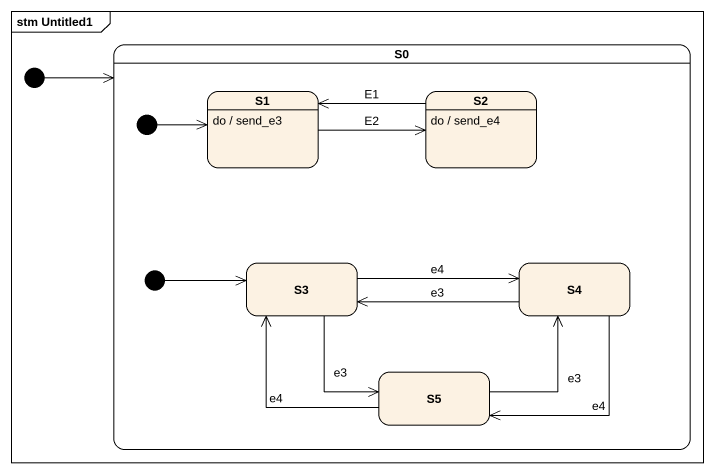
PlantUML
@startuml
mainframe stm Untitled1
hide empty description
state S0 {
  state initial2 <<start>>
  state S1
  S1 : do / send_e3
  state S2
  S2 : do / send_e4
  state initial3 <<start>>
  state S3
  state S4
  state S5
}
[*] -right-> S0
initial2 -right-> S1
S1 -right-> S2 : E2
S2 -left-> S1 : E1
initial3 -right-> S3
S3 -right-> S4 : e4
S3 --> S5 : e3
S4 -left-> S3 : e3
S4 --> S5 : e4
S5 -up-> S3 : e4
S5 -up-> S4 : e3
@enduml
